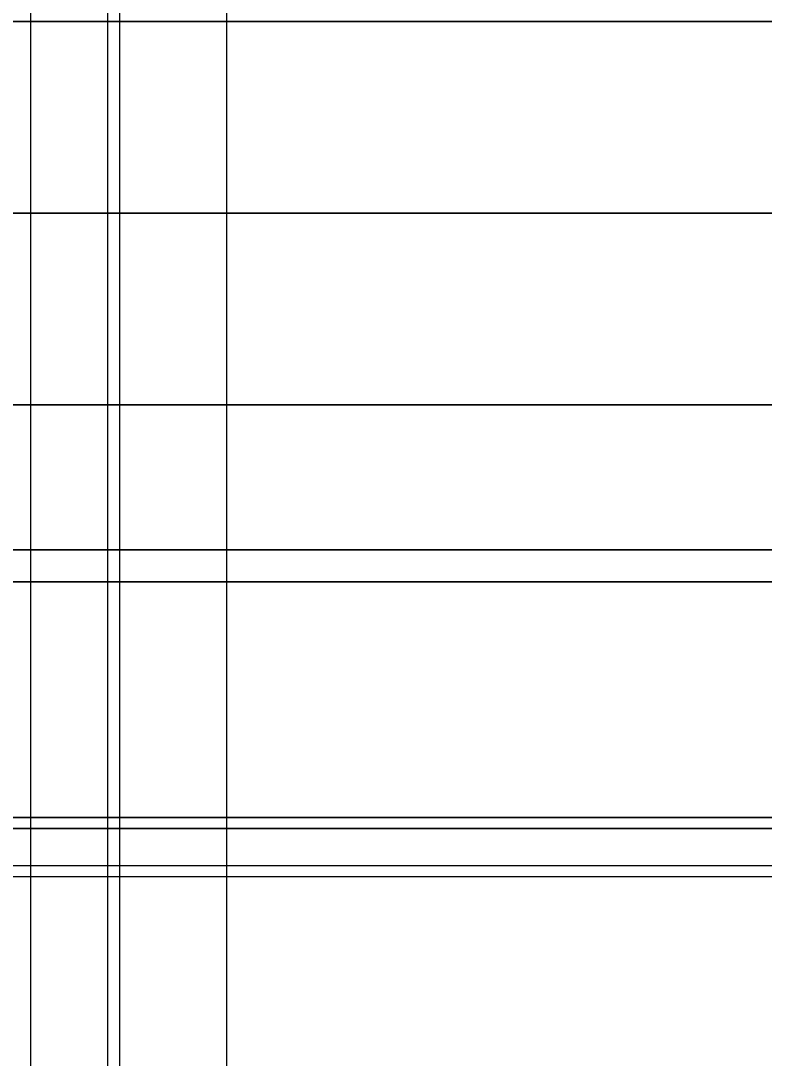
# Model space of a CAD drawing. Header units: millimetres. Extents: x -191664 to 191490, y -197311 to 10263.
# Drawn here: x 3833 to 4337, y -18573 to -17870 of the extents above; entities that cross this region are included whole.
import ezdxf

# ---------------------------------------------------------------- set-up
doc = ezdxf.new("R2010")
doc.units = ezdxf.units.MM
for name, color, linetype, lineweight in [('COTAS_INSTALACION_P', 30, 'Continuous', 0), ('superior_C01', 7, 'Continuous', 0), ('superior_tolva', 7, 'Continuous', 0)]:
    doc.layers.add(name, color=color, linetype=linetype, lineweight=lineweight)
doc.dimstyles.new('PLANTA_100', dxfattribs={"dimtxt": 250, "dimasz": 150, "dimexe": 150, "dimexo": 80, "dimgap": 100, "dimtad": 1, "dimtih": 1, "dimtoh": 1, "dimdec": 1, "dimdsep": 46, "dimcen": 0.09, "dimclrd": 1, "dimclre": 1, "dimclrt": 1, "dimadec": 0, "dimazin": 0, "dimtfac": 1, "dimtdec": 4, "dimtofl": 0, "dimtmove": 0, "dimatfit": 3, "dimfxl": 1, "dimtolj": 1, "dimtzin": 0, "dimarcsym": 0})

# ---------------------------------------------------------------- blocks, each defined once
blk = doc.blocks.new('*D5')
at = {"layer": 'COTAS_INSTALACION_P', "color": 1, "lineweight": -2, "transparency": 16777216}
for p, q in [((-1000, -18080), (-1000, -25850)), ((60117.12, -18080), (60117.12, -25850)), ((-850, -25700), (59967.12, -25700))]:
    blk.add_line(p, q, dxfattribs=at)
at = {"layer": 'COTAS_INSTALACION_P', "color": 1, "transparency": 16777216}
for points in [[(-850, -25675), (-850, -25725), (-1000, -25700)], [(59967.12, -25675), (59967.12, -25725), (60117.12, -25700)]]:
    blk.add_solid(points, dxfattribs=at)
at = {"layer": 'Defpoints', "color": 0, "transparency": 16777216}
for p in [(-1000, -18000), (60117.12, -18000), (60117.12, -25700)]:
    blk.add_point(p, dxfattribs=at)

msp = doc.modelspace()

# ---------------------------------------------------------------- linework, layer by layer
at = {"layer": 'superior_C01', "color": 139, "true_color": 0x345e4e}
for p, q in [((3723.56, -17870), (4652.51, -17870)), ((4654.42, -17870), (3725.48, -17870)), ((3723.56, -18000), (4652.51, -18000)), ((4654.42, -18000), (3725.48, -18000)), ((3723.56, -18130), (4652.51, -18130)), ((4654.42, -18130), (3725.48, -18130)), ((4630.58, -18228.3), (3701.64, -18228.3)), ((3703.55, -18228.3), (4632.5, -18228.3))]:
    msp.add_line(p, q, dxfattribs=at)
at = {"layer": 'superior_C01', "color": 251, "true_color": 0x586d65}
for p, q in [((11002.45, -18250), (2012.49, -18250)), ((2014.1, -18250), (11004.06, -18250))]:
    msp.add_line(p, q, dxfattribs=at)
at = {"layer": 'superior_C01', "color": 139, "true_color": 0x354b57}
for p, q in [((4606.77, -18410), (3469.93, -18410)), ((3482.74, -18410), (4619.57, -18410)), ((4698.01, -18410), (3561.18, -18410)), ((3577.19, -18410), (4714.02, -18410)), ((4704.69, -18417.5), (3475.01, -18417.5)), ((3477.67, -18417.5), (4707.35, -18417.5)), ((3475.01, -18442.5), (4704.69, -18442.5)), ((3477.67, -18442.5), (4707.35, -18442.5)), ((3469.93, -18450), (4606.77, -18450)), ((3482.74, -18450), (4619.57, -18450)), ((3561.18, -18450), (4698.01, -18450)), ((3577.19, -18450), (4714.02, -18450))]:
    msp.add_line(p, q, dxfattribs=at)
at = {"layer": 'superior_tolva', "color": 156, "true_color": 0x164b78}
for p, q in [((3891.7, -19821.5), (3891.7, -16178.5)), ((3899.7, -16178.5), (3899.7, -19821.5)), ((3972.2, -16178.5), (3972.2, -19821.5)), ((3839.2, -16275), (3839.2, -19725))]:
    msp.add_line(p, q, dxfattribs=at)

# ---------------------------------------------------------------- dimensions: what is measured, and where the dimension line sits
at = {"layer": 'COTAS_INSTALACION_P'}
dim = msp.add_aligned_dim(p1=(-1000, -18000), p2=(60117.12, -18000), distance=-7700, text='<> P', dimstyle='PLANTA_100', dxfattribs=at)
dim.commit()
dim.dimension.update_dxf_attribs({"geometry": '*D5', "text_midpoint": (29558.56, -25700)})

doc.saveas('drawing.dxf')
